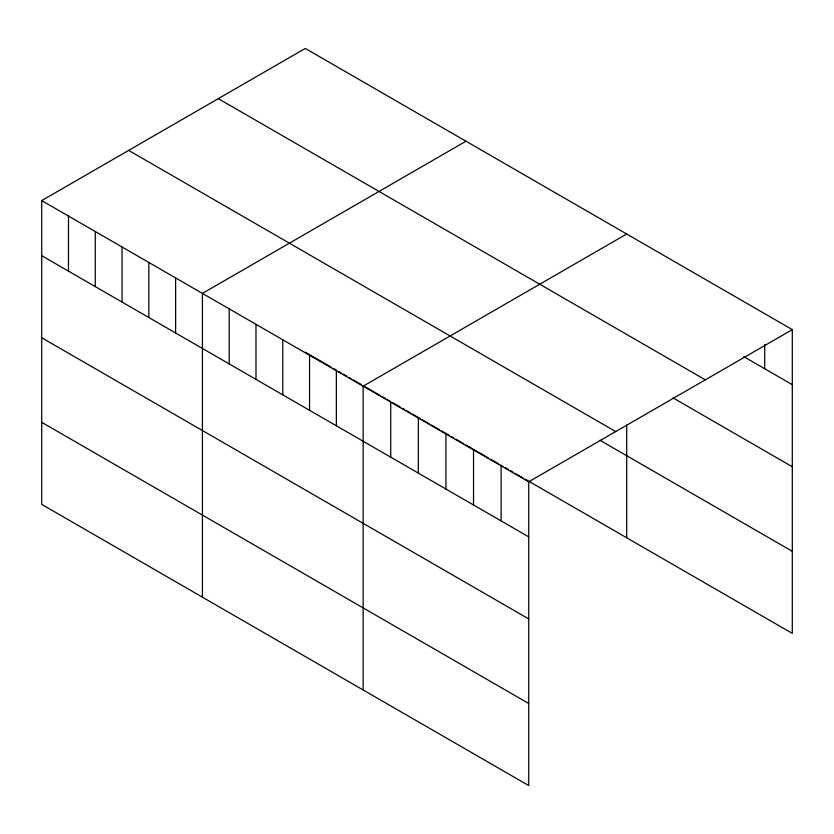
<?xml version="1.0" encoding="UTF-8"?>
<svg xmlns="http://www.w3.org/2000/svg" width="834" height="834" viewBox="0 0 834 834"><rect width="100%" height="100%" fill="white"/><g stroke="black" fill="none" stroke-linecap="round" stroke-linejoin="round"><path stroke-width="1.25" d="M41.7 200.608L528.725 481.791L528.725 785.565L41.7 504.382L41.7 200.608L305.275 48.435L792.3 329.618L792.3 633.392L525.149 479.154M465.998 141.217L202.422 293.401L202.422 597.175M626.709 234.01L363.134 386.184L363.134 689.968M528.725 481.791L792.3 329.618M743.73 356.629L792.3 384.672M218.299 98.652L705.324 379.835M673.08 397.922L792.3 466.748M128.676 150.391L615.701 431.574M599.927 440.248L792.3 551.316M305.275 352.209L330.952 367.033M333.183 368.326L336.529 370.254M338.76 371.547L340.991 372.829M343.222 374.122L346.569 376.051M348.81 377.343L351.041 378.636M353.272 379.918L357.734 382.493M358.849 383.14L361.08 384.432M363.311 385.715L380.054 395.389M382.285 396.671L385.642 398.61M386.757 399.246L390.103 401.185M392.334 402.478L400.143 406.982M402.374 408.274L404.615 409.557M406.846 410.849L410.192 412.788M412.423 414.071L420.232 418.585M422.463 419.867L429.166 423.735M431.397 425.027L439.205 429.541M441.436 430.824L449.255 435.338M451.486 436.62L453.717 437.913M455.948 439.205L463.767 443.709M465.998 445.002L488.317 457.887M490.548 459.18L498.357 463.683M500.598 464.976L502.829 466.269M505.06 467.551L508.406 469.49M510.637 470.772L512.868 472.065M515.099 473.358L519.572 475.933M520.687 476.579L522.918 477.861M41.7 255.673L528.725 536.846M41.7 337.749L528.725 618.922M41.7 422.306L528.725 703.489M764.705 344.411L764.705 368.743M626.709 424.965L626.709 537.794M501.119 465.852L501.119 520.916M473.524 449.922L473.524 504.977M445.929 433.982L445.929 489.047M418.334 418.053L418.334 473.118M390.729 402.124L390.729 457.178M336.352 370.723L336.352 425.778M309.56 355.253L309.56 410.318M282.778 339.792L282.778 394.857M255.986 324.332L255.986 379.387M229.204 308.861L229.204 363.926M175.63 277.93L175.63 332.995M148.848 262.47L148.848 317.525M122.056 247L122.056 302.064M95.274 231.539L95.274 286.594M68.482 216.069L68.482 271.133"/></g></svg>
